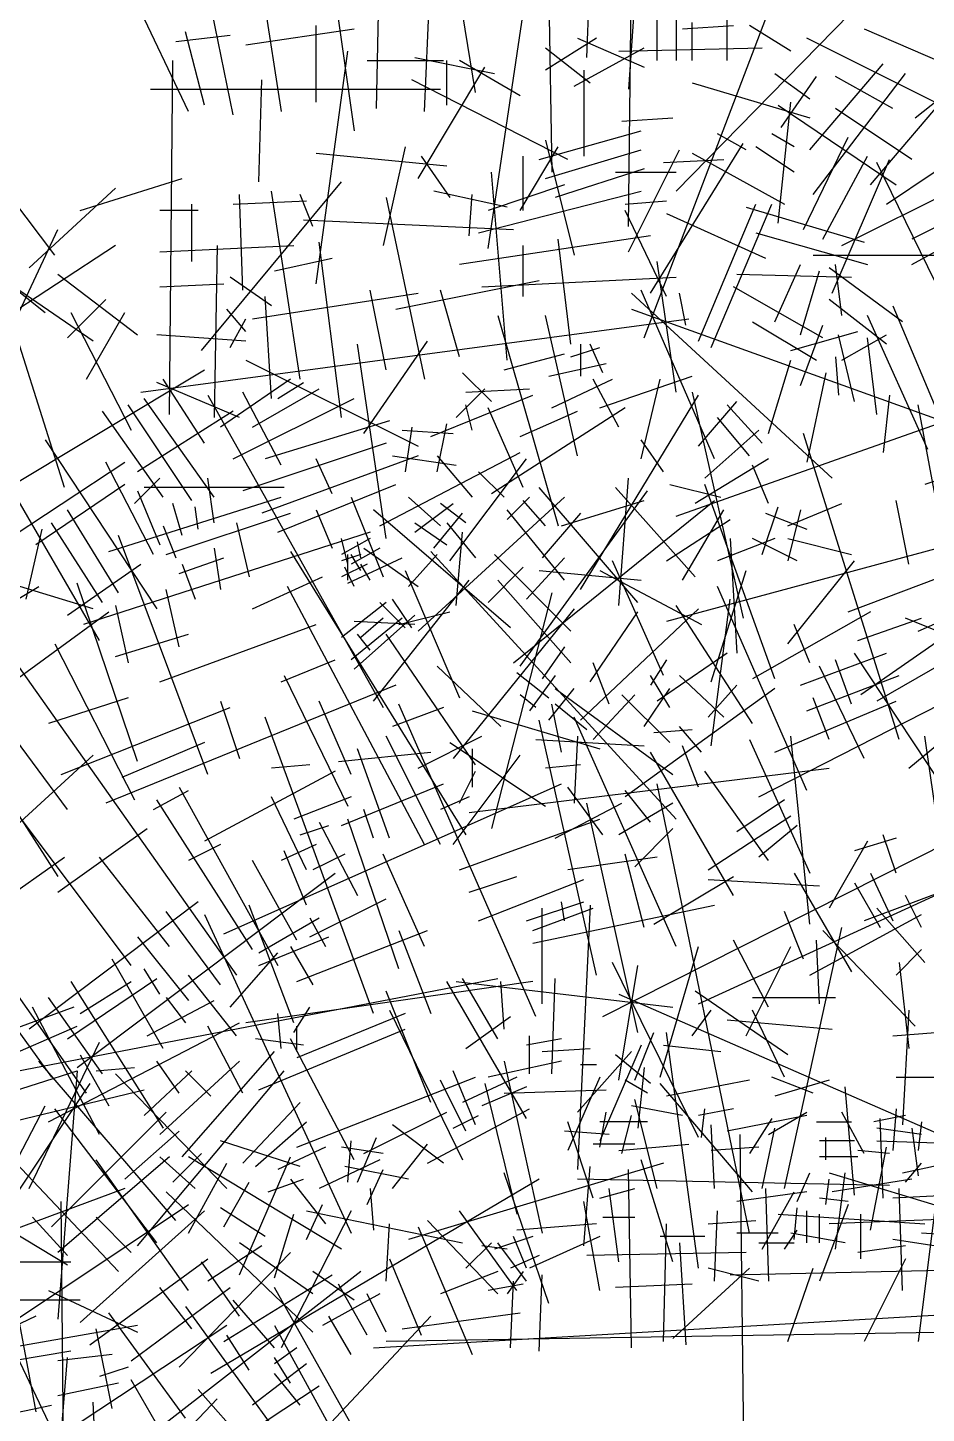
# Model space of a CAD drawing. Extents: x -1517 to 3319, y -4426 to -707.
# Drawn here: x 752 to 1706, y -3419 to -1947 of the extents above; entities that cross this region are included whole.
import ezdxf

# ---------------------------------------------------------------- set-up
doc = ezdxf.new("R2010")
doc.units = 0

msp = doc.modelspace()

# ---------------------------------------------------------------- linework, layer by layer
at = {"color": 7, "linetype": 'CONTINUOUS'}
for p, q in [((1014.017937, -1468.04732), (1098.617959, -2056.881301)), ((1440.401937, -2121.179264), (2029.217881, -1518.80887)), ((1173.065885, -2036.576681), (1189.985868, -1660.94121)), ((922.649922, -2036.576681), (777.137961, -1732.00738)), ((1406.561865, -1769.232517), (1389.641881, -2012.887958)), ((157.865941, -1799.689447), (973.409871, -2953.668685)), ((1440.401937, -1850.450997), (1440.401937, -1982.431027)), ((1122.305936, -2033.192578), (1125.689932, -1863.987411)), ((997.097954, -1880.907927), (1020.785931, -2036.576681)), ((1345.649925, -1979.046924), (1349.033922, -1880.907927)), ((1389.641881, -2158.404401), (1393.025878, -1877.523824)), ((1406.561865, -2276.848018), (1552.073932, -1894.444341)), ((970.025875, -2039.960784), (942.953902, -1907.980754)), ((1240.745924, -2182.093124), (1281.353883, -1907.980754)), ((1305.041859, -1907.980754), (1308.425856, -2100.874644)), ((1420.097958, -1982.431027), (1420.097958, -1904.596651)), ((1694.201897, -2043.344888), (1843.097961, -1924.901271)), ((1227.209937, -2016.272061), (1213.673951, -1931.669477)), ((1457.32192, -1982.431027), (1457.32192, -1941.821787)), ((1494.545883, -1982.431027), (1494.545883, -1935.053581)), ((909.113936, -1962.126407), (966.641878, -1955.358201)), ((939.569905, -2029.808474), (919.265925, -1951.974097)), ((983.561861, -1965.510511), (1098.617959, -1948.589994)), ((1058.009893, -2026.424371), (1058.009893, -1945.205891)), ((1447.169931, -1948.589994), (1501.313876, -1945.205891)), ((1562.225922, -1972.278717), (1518.233859, -1945.205891)), ((1640.057951, -1948.589994), (1765.265932, -2002.735648)), ((1355.801915, -1958.742304), (1301.657863, -1992.583337)), ((1301.657863, -1968.894614), (1349.033922, -2006.119751)), ((1332.113939, -2009.503854), (1406.561865, -1968.894614)), ((1335.497936, -1958.742304), (1406.561865, -1989.199234)), ((1379.489892, -1972.278717), (1531.769953, -1968.894614)), ((1741.577956, -2039.960784), (1579.145905, -1958.742304)), ((902.345942, -2358.066498), (905.729939, -1982.431027)), ((1058.009893, -2219.318261), (1091.849859, -1972.278717)), ((1112.153946, -1982.431027), (1193.369865, -1982.431027)), ((1162.913895, -1979.046924), (1247.513917, -1995.967441)), ((1196.753861, -2029.808474), (1196.753861, -1982.431027)), ((1274.58589, -2019.656164), (1210.289954, -1982.431027)), ((1582.529902, -2077.185921), (1660.361931, -1985.815131)), ((1166.297892, -2107.642851), (1237.361927, -1989.199234)), ((1342.265929, -1992.583337), (1342.265929, -2083.954128)), ((1545.305939, -1995.967441), (1582.529902, -2023.040268)), ((1552.073932, -2053.497198), (1589.297895, -1999.351544)), ((1585.913898, -2124.563368), (1684.049907, -1995.967441)), ((1670.51392, -2033.192578), (1609.601875, -1999.351544)), ((882.041856, -2012.887958), (1189.985868, -2012.887958)), ((997.097954, -2111.026954), (1000.481951, -2002.735648)), ((1325.345946, -2087.338231), (1159.529898, -2002.735648)), ((1457.32192, -2006.119751), (1582.529902, -2043.344888)), ((1646.825944, -2114.411058), (1741.577956, -2002.735648)), ((1548.689936, -2155.020298), (1562.225922, -2026.424371)), ((1548.689936, -2029.808474), (1673.897917, -2114.411058)), ((1382.873888, -2046.728991), (1437.017941, -2043.344888)), ((1690.8179, -2087.338231), (1609.601875, -2033.192578)), ((513.185905, -2046.728991), (770.369861, -2249.775191)), ((1294.88987, -2087.338231), (1403.177868, -2056.881301)), ((1152.761905, -2073.801818), (1129.073929, -2178.709021)), ((1274.58589, -2141.483884), (1315.193956, -2073.801818)), ((1301.657863, -2067.033611), (1332.113939, -2188.861331)), ((1413.329964, -2229.470571), (1511.465866, -2070.417714)), ((1514.849863, -2077.185921), (1484.393893, -2060.265404)), ((1565.609919, -2100.874644), (1525.001959, -2073.801818)), ((1565.609919, -2073.801818), (1541.921942, -2060.265404)), ((1575.761909, -2161.788504), (1623.137861, -2063.649508)), ((780.521958, -2188.861331), (695.921936, -2077.185921)), ((1058.009893, -2080.570024), (1196.753861, -2094.106438)), ((1169.681888, -2083.954128), (1200.137964, -2127.947471)), ((1277.969887, -2141.483884), (1277.969887, -2083.954128)), ((1301.657863, -2107.642851), (1403.177868, -2077.185921)), ((1389.641881, -2185.477228), (1443.785934, -2077.185921)), ((1426.865951, -2090.722334), (1491.161887, -2087.338231)), ((1457.32192, -2080.570024), (1555.457929, -2134.715678)), ((1596.065888, -2171.940814), (1643.441947, -2083.954128)), ((1606.217878, -2229.470571), (1667.129924, -2087.338231)), ((1261.049903, -2300.536741), (1244.12992, -2100.874644)), ((1406.561865, -2097.490541), (1311.809959, -2127.947471)), ((1376.105895, -2100.874644), (1440.401937, -2100.874644)), ((1785.569912, -2361.450601), (1653.593937, -2090.722334)), ((1663.745927, -2134.715678), (1714.505876, -2100.874644)), ((753.449878, -2202.397744), (844.817893, -2117.795161)), ((807.593931, -2141.483884), (915.881929, -2107.642851)), ((936.185909, -2290.384431), (1085.081866, -2111.026954)), ((1321.961949, -2114.411058), (1240.745924, -2141.483884)), ((1616.369868, -2178.709021), (1751.729946, -2111.026954)), ((970.025875, -2134.715678), (1047.857903, -2131.331574)), ((980.177865, -2226.086468), (976.793868, -2124.563368)), ((1041.08991, -2320.841361), (1010.633941, -2121.179264)), ((1054.625897, -2158.404401), (1041.08991, -2124.563368)), ((1132.457925, -2127.947471), (1173.065885, -2320.841361)), ((1261.049903, -2138.099781), (1183.217875, -2121.179264)), ((1220.441944, -2168.556711), (1223.825941, -2124.563368)), ((1230.593934, -2165.172608), (1403.177868, -2121.179264)), ((1386.257885, -2134.715678), (1430.249947, -2131.331574)), ((932.801912, -2141.483884), (892.193953, -2141.483884)), ((926.033919, -2195.629538), (926.033919, -2134.715678)), ((1430.249947, -2232.854674), (1386.257885, -2141.483884)), ((1430.249947, -2144.867988), (1535.153949, -2192.245434)), ((1464.089914, -2280.232121), (1525.001959, -2134.715678)), ((1477.6259, -2287.000328), (1541.921942, -2134.715678)), ((1514.849863, -2138.099781), (1640.057951, -2175.324918)), ((1738.193959, -2148.252091), (1690.8179, -2171.940814)), ((729.761902, -2276.848018), (783.905954, -2161.788504)), ((1044.473907, -2151.636194), (1267.817897, -2161.788504)), ((1085.081866, -2361.450601), (1061.39389, -2175.324918)), ((1413.329964, -2168.556711), (1210.289954, -2199.013641)), ((1328.729942, -2283.616225), (1315.193956, -2171.940814)), ((1525.001959, -2165.172608), (1643.441947, -2199.013641)), ((1690.8179, -2199.013641), (1751.729946, -2165.172608)), ((844.817893, -2178.709021), (550.409868, -2371.602911)), ((821.129917, -2280.232121), (692.537939, -2192.245434)), ((790.673947, -2435.900875), (709.457922, -2178.709021)), ((892.193953, -2185.477228), (1034.321917, -2178.709021)), ((953.105892, -2178.709021), (949.721895, -2361.450601)), ((1014.017937, -2205.781848), (1074.929876, -2192.245434)), ((1277.969887, -2232.854674), (1277.969887, -2178.709021)), ((1585.913898, -2188.861331), (1721.27387, -2188.861331)), ((1440.401937, -2334.377775), (1420.097958, -2195.629538)), ((1545.305939, -2259.927501), (1572.377912, -2199.013641)), ((1572.377912, -2273.463915), (1592.681892, -2205.781848)), ((1680.66591, -2259.927501), (1602.833881, -2202.397744)), ((1616.369868, -2253.159295), (1609.601875, -2199.013641)), ((783.905954, -2209.165951), (868.50587, -2273.463915)), ((892.193953, -2222.702364), (959.873885, -2219.318261)), ((1010.633941, -2243.006985), (966.641878, -2212.550054)), ((1142.609915, -2246.391088), (1294.88987, -2215.934158)), ((1233.977931, -2222.702364), (1440.401937, -2212.550054)), ((1504.697873, -2209.165951), (1626.521964, -2212.550054)), ((794.057944, -2276.848018), (834.665903, -2236.238778)), ((990.329961, -2256.543398), (1166.297892, -2229.470571)), ((1010.633941, -2341.145981), (1003.865947, -2232.854674)), ((1132.457925, -2310.689051), (1115.537942, -2226.086468)), ((1210.289954, -2297.152638), (1189.985868, -2226.086468)), ((1606.217878, -2425.748565), (1393.025878, -2229.470571)), ((1481.009897, -2405.443945), (1403.177868, -2226.086468)), ((1450.553927, -2263.311605), (1443.785934, -2229.470571)), ((1596.065888, -2276.848018), (1501.313876, -2222.702364)), ((1663.745927, -2283.616225), (1602.833881, -2236.238778)), ((797.441941, -2249.775191), (861.737876, -2374.987015)), ((814.361924, -2320.841361), (854.969883, -2249.775191)), ((983.561861, -2270.079811), (963.257881, -2246.391088)), ((1393.025878, -2246.391088), (1995.377915, -2462.973701)), ((1670.51392, -2243.006985), (1724.657866, -2371.602911)), ((871.889866, -2334.377775), (1453.937924, -2256.543398)), ((966.641878, -2287.000328), (983.561861, -2256.543398)), ((1250.897914, -2253.159295), (1315.193956, -2476.510115)), ((1335.497936, -2402.059841), (1301.657863, -2253.159295)), ((1521.617856, -2259.927501), (1589.297895, -2300.536741)), ((1572.377912, -2327.609568), (1596.065888, -2263.311605)), ((1707.737883, -2395.291635), (1643.441947, -2253.159295)), ((983.561861, -2280.232121), (888.809956, -2273.463915)), ((1108.769949, -2378.371118), (1176.449881, -2280.232121)), ((1562.225922, -2290.384431), (1633.289958, -2270.079811)), ((1629.905961, -2344.530085), (1612.985871, -2273.463915)), ((1616.369868, -2300.536741), (1663.745927, -2273.463915)), ((1653.593937, -2358.066498), (1643.441947, -2276.848018)), ((1132.457925, -2490.046528), (1102.001956, -2283.616225)), ((1257.665907, -2310.689051), (1321.961949, -2293.768535)), ((1328.729942, -2297.152638), (1359.185912, -2287.000328)), ((1338.881932, -2283.616225), (1338.881932, -2317.457258)), ((1362.569909, -2314.073155), (1349.033922, -2283.616225)), ((983.561861, -2300.536741), (1166.297892, -2391.907531)), ((1305.041859, -2317.457258), (1365.953905, -2303.920845)), ((1538.537946, -2378.371118), (1562.225922, -2300.536741)), ((1609.601875, -2297.152638), (1612.985871, -2337.761878)), ((320.297885, -2682.940418), (939.569905, -2310.689051)), ((976.793868, -2361.450601), (888.809956, -2324.225465)), ((939.569905, -2388.523428), (895.577949, -2320.841361)), ((1030.93792, -2320.841361), (956.489888, -2371.602911)), ((1017.401934, -2341.145981), (1044.473907, -2324.225465)), ((1244.12992, -2344.530085), (1213.673951, -2314.073155)), ((1308.425856, -2351.298291), (1372.721898, -2320.841361)), ((1379.489892, -2371.602911), (1352.417919, -2320.841361)), ((1359.185912, -2351.298291), (1457.32192, -2317.457258)), ((1403.177868, -2405.443945), (1423.481954, -2320.841361)), ((1599.449885, -2314.073155), (1579.145905, -2408.828048)), ((942.953902, -2337.761878), (1129.073929, -2669.404005)), ((1020.785931, -2412.212151), (980.177865, -2334.377775)), ((990.329961, -2371.602911), (1061.39389, -2330.993671)), ((1179.833878, -2381.755221), (1288.121876, -2337.761878)), ((1206.905958, -2361.450601), (1237.361927, -2330.993671)), ((1217.057947, -2334.377775), (1284.73788, -2330.993671)), ((1338.881932, -2544.192182), (1464.089914, -2337.761878)), ((1457.32192, -2334.377775), (1511.465866, -2574.649112)), ((1667.129924, -2337.761878), (1660.361931, -2398.675738)), ((926.033919, -2449.437288), (858.35388, -2347.914188)), ((949.721895, -2446.053185), (875.273863, -2341.145981)), ((970.025875, -2405.443945), (1098.617959, -2341.145981)), ((1223.825941, -2374.987015), (1217.057947, -2347.914188)), ((1277.969887, -2435.900875), (1240.745924, -2351.298291)), ((1386.257885, -2351.298291), (1244.12992, -2442.669081)), ((1464.089914, -2391.907531), (1504.697873, -2344.530085)), ((1531.769953, -2388.523428), (1494.545883, -2347.914188)), ((1748.345949, -2622.026558), (1697.585893, -2347.914188)), ((895.577949, -2446.053185), (831.281907, -2354.682395)), ((970.025875, -2354.682395), (868.50587, -2418.980358)), ((1135.841922, -2364.834705), (1003.865947, -2405.443945)), ((1186.601871, -2418.980358), (1196.753861, -2368.218808)), ((1274.58589, -2381.755221), (1335.497936, -2354.682395)), ((1440.401937, -2466.357805), (1717.889873, -2368.218808)), ((1518.233859, -2402.059841), (1484.393893, -2361.450601)), ((1149.377909, -2374.987015), (1203.521961, -2378.371118)), ((1159.529898, -2371.602911), (1152.761905, -2418.980358)), ((1528.385956, -2374.987015), (1470.857907, -2425.748565)), ((1677.281914, -2703.245038), (1575.761909, -2378.371118)), ((770.369861, -2385.139325), (888.809956, -2564.496802)), ((1132.457925, -2388.523428), (980.177865, -2439.284978)), ((1426.865951, -2418.980358), (1403.177868, -2385.139325)), ((706.073925, -2506.967045), (854.969883, -2408.828048)), ((885.425959, -2506.967045), (834.665903, -2408.828048)), ((1166.297892, -2402.059841), (1000.481951, -2462.973701)), ((1074.929876, -2442.669081), (1058.009893, -2405.443945)), ((1125.689932, -2476.510115), (1274.58589, -2398.675738)), ((1139.225919, -2402.059841), (1206.905958, -2412.212151)), ((1186.601871, -2402.059841), (1223.825941, -2446.053185)), ((1200.137964, -2513.735252), (1281.353883, -2405.443945)), ((1538.537946, -2405.443945), (1460.705917, -2452.821391)), ((1538.537946, -2452.821391), (1521.617856, -2412.212151)), ((865.121873, -2452.821391), (892.193953, -2425.748565)), ((949.721895, -2473.126011), (942.953902, -2425.748565)), ((1257.665907, -2446.053185), (1230.593934, -2418.980358)), ((1379.489892, -2561.112698), (1389.641881, -2425.748565)), ((1744.961953, -2418.980358), (1704.353887, -2432.516771)), ((827.89791, -2598.337835), (729.761902, -2429.132668)), ((854.969883, -2432.516771), (760.217871, -2496.814735)), ((868.50587, -2439.284978), (892.193953, -2496.814735)), ((1024.169927, -2435.900875), (875.273863, -2435.900875)), ((1017.401934, -2483.278322), (1142.609915, -2432.516771)), ((1274.58589, -2625.410662), (1409.945861, -2439.284978)), ((1399.793871, -2557.728595), (1294.88987, -2435.900875)), ((1460.705917, -2530.655768), (1376.105895, -2435.900875)), ((1433.633944, -2432.516771), (1487.77789, -2446.053185)), ((1545.305939, -2638.947075), (1470.857907, -2432.516771)), ((838.0499, -2503.582942), (1020.785931, -2446.053185)), ((915.881929, -2486.662425), (905.729939, -2452.821391)), ((932.801912, -2479.894218), (929.417915, -2456.205495)), ((1095.233856, -2446.053185), (1129.073929, -2530.655768)), ((1189.985868, -2476.510115), (1156.145902, -2446.053185)), ((1162.913895, -2483.278322), (1203.521961, -2452.821391)), ((1166.297892, -2588.185525), (1321.961949, -2446.053185)), ((1217.057947, -2473.126011), (1189.985868, -2452.821391)), ((1261.049903, -2469.741908), (1284.73788, -2446.053185)), ((1267.817897, -2622.026558), (1481.009897, -2449.437288)), ((1301.657863, -2476.510115), (1277.969887, -2449.437288)), ((1318.577953, -2476.510115), (1406.561865, -2449.437288)), ((1907.393897, -2449.437288), (1430.249947, -2578.033215)), ((1531.769953, -2506.967045), (1548.689936, -2456.205495)), ((1558.841925, -2476.510115), (1616.369868, -2452.821391)), ((1687.433903, -2517.119355), (1673.897917, -2449.437288)), ((848.20189, -2547.576285), (794.057944, -2459.589598)), ((898.961946, -2506.967045), (1030.93792, -2462.973701)), ((1058.009893, -2459.589598), (1074.929876, -2500.198838)), ((1264.4339, -2584.801422), (1118.921939, -2459.589598)), ((1183.217875, -2500.198838), (1213.673951, -2462.973701)), ((1321.961949, -2534.039872), (1261.049903, -2459.589598)), ((1338.881932, -2462.973701), (1298.273866, -2510.351148)), ((1430.249947, -2513.735252), (1497.92988, -2469.741908)), ((1447.169931, -2534.039872), (1491.161887, -2459.589598)), ((1535.153949, -2462.973701), (1579.145905, -2479.894218)), ((1572.377912, -2459.589598), (1558.841925, -2513.735252)), ((750.065881, -2554.344492), (766.985865, -2479.894218)), ((831.281907, -2557.728595), (777.137961, -2473.126011)), ((1115.537942, -2483.278322), (810.977927, -2581.417318)), ((942.953902, -2740.470175), (848.20189, -2486.662425)), ((895.577949, -2476.510115), (909.113936, -2510.351148)), ((973.409871, -2473.126011), (986.945964, -2530.655768)), ((1162.913895, -2473.126011), (1196.753861, -2496.814735)), ((1196.753861, -2473.126011), (1227.209937, -2510.351148)), ((1206.905958, -2561.112698), (1213.673951, -2483.278322)), ((949.721895, -2500.198838), (956.489888, -2544.192182)), ((1091.849859, -2517.119355), (1085.081866, -2490.046528)), ((1115.537942, -2490.046528), (1085.081866, -2506.967045)), ((1125.689932, -2500.198838), (1095.233856, -2517.119355)), ((1105.385953, -2510.351148), (1102.001956, -2493.430632)), ((1108.769949, -2500.198838), (1166.297892, -2540.808078)), ((1545.305939, -2490.046528), (1484.393893, -2513.735252)), ((1497.92988, -2490.046528), (1504.697873, -2611.874248)), ((1568.993915, -2513.735252), (1521.617856, -2490.046528)), ((1558.841925, -2490.046528), (1626.521964, -2506.967045)), ((912.497932, -2527.271665), (959.873885, -2510.351148)), ((1030.93792, -2503.582942), (1217.057947, -2804.768139)), ((1105.385953, -2506.967045), (1085.081866, -2513.735252)), ((1091.849859, -2534.039872), (1091.849859, -2506.967045)), ((1091.849859, -2537.423975), (1149.377909, -2510.351148)), ((1105.385953, -2523.887562), (1095.233856, -2506.967045)), ((1156.145902, -2540.808078), (1186.601871, -2506.967045)), ((1440.401937, -2787.847622), (1179.833878, -2503.582942)), ((1328.729942, -2588.185525), (1247.513917, -2506.967045)), ((1321.961949, -2510.351148), (1281.353883, -2554.344492)), ((1426.865951, -2635.562972), (1372.721898, -2513.735252)), ((1558.841925, -2601.721938), (1629.905961, -2513.735252)), ((794.057944, -2571.265008), (871.889866, -2517.119355)), ((915.881929, -2517.119355), (929.417915, -2554.344492)), ((990.329961, -2564.496802), (1064.777887, -2530.655768)), ((1112.153946, -2517.119355), (1085.081866, -2530.655768)), ((1098.617959, -2540.808078), (1088.465863, -2520.503458)), ((1115.537942, -2534.039872), (1105.385953, -2517.119355)), ((1152.761905, -2523.887562), (1210.289954, -2659.251695)), ((1277.969887, -2520.503458), (1240.745924, -2557.728595)), ((1294.88987, -2523.887562), (1403.177868, -2534.039872)), ((1359.185912, -2523.887562), (1467.47391, -2581.417318)), ((1477.6259, -2642.331178), (1514.849863, -2523.887562)), ((1623.137861, -2567.880905), (1748.345949, -2520.503458)), ((794.057944, -2777.695312), (618.089907, -2540.808078)), ((729.761902, -2561.112698), (763.601868, -2540.808078)), ((821.129917, -2564.496802), (743.297888, -2540.808078)), ((868.50587, -2726.933762), (804.209934, -2537.423975)), ((912.497932, -2605.106042), (898.961946, -2544.192182)), ((1173.065885, -2814.920449), (1027.553924, -2540.808078)), ((1118.921939, -2662.635798), (1220.441944, -2534.039872)), ((1328.729942, -2622.026558), (1250.897914, -2534.039872)), ((1579.145905, -2757.390692), (1484.393893, -2540.808078)), ((594.401931, -2554.344492), (783.905954, -2848.761482)), ((1132.457925, -2557.728595), (1085.081866, -2594.953732)), ((1125.689932, -2557.728595), (1152.761905, -2584.801422)), ((1159.529898, -2584.801422), (1139.225919, -2554.344492)), ((1308.425856, -2547.576285), (1244.12992, -2797.999932)), ((1477.6259, -2710.013245), (1497.92988, -2554.344492)), ((638.393887, -2713.397348), (838.0499, -2567.880905)), ((844.817893, -2561.112698), (858.35388, -2622.026558)), ((1149.377909, -2574.649112), (1095.233856, -2618.642455)), ((1098.617959, -2628.794765), (1162.913895, -2571.265008)), ((1129.073929, -2574.649112), (1105.385953, -2594.953732)), ((1145.993912, -2581.417318), (1200.137964, -2567.880905)), ((1332.113939, -2564.496802), (1203.521961, -2723.549659)), ((1338.881932, -2682.940418), (1464.089914, -2564.496802)), ((1349.033922, -2642.331178), (1399.793871, -2567.880905)), ((1521.617856, -2686.324522), (1440.401937, -2561.112698)), ((1646.825944, -2567.880905), (1521.617856, -2638.947075)), ((1633.289958, -2598.337835), (1700.96989, -2574.649112)), ((1758.497939, -2571.265008), (1636.673954, -2655.867592)), ((1717.889873, -2588.185525), (1684.049907, -2574.649112)), ((1697.585893, -2588.185525), (1751.729946, -2564.496802)), ((814.361924, -3078.880509), (469.193949, -2588.185525)), ((892.193953, -2642.331178), (1058.009893, -2581.417318)), ((1162.913895, -2581.417318), (1098.617959, -2578.033215)), ((1528.385956, -2764.158899), (1880.321924, -2584.801422)), ((1582.529902, -2622.026558), (1565.609919, -2581.417318)), ((780.521958, -2601.721938), (865.121873, -2767.543002)), ((844.817893, -2615.258352), (922.649922, -2591.569628)), ((1115.537942, -2608.490145), (1102.001956, -2591.569628)), ((1227.209937, -2730.317865), (1132.457925, -2591.569628)), ((1765.265932, -2598.337835), (1653.593937, -2662.635798)), ((1020.785931, -2642.331178), (1078.313873, -2618.642455)), ((1321.961949, -2605.106042), (1298.273866, -2638.947075)), ((1430.249947, -2618.642455), (1413.329964, -2645.715282)), ((1494.545883, -2611.874248), (1420.097958, -2662.635798)), ((1572.377912, -2645.715282), (1663.745927, -2611.874248)), ((1626.521964, -2666.019902), (1609.601875, -2618.642455)), ((1755.113942, -2801.384035), (1629.905961, -2611.874248)), ((1186.601871, -2625.410662), (1254.28191, -2689.708625)), ((1271.201893, -2632.178868), (1305.041859, -2659.251695)), ((1369.337902, -2666.019902), (1352.417919, -2622.026558)), ((1640.057951, -2723.549659), (1592.681892, -2625.410662)), ((1142.609915, -2645.715282), (834.665903, -2770.927105)), ((1024.169927, -2635.562972), (1091.849859, -2774.311209)), ((1311.809959, -2635.562972), (1284.73788, -2672.788108)), ((1433.633944, -2669.404005), (1413.329964, -2635.562972)), ((1491.161887, -2679.556315), (1443.785934, -2635.562972)), ((1474.241903, -2679.556315), (1504.697873, -2645.715282)), ((1579.145905, -2672.788108), (1677.281914, -2635.562972)), ((858.35388, -2659.251695), (773.753964, -2686.324522)), ((956.489888, -2662.635798), (976.793868, -2723.549659)), ((1095.233856, -2740.470175), (1061.39389, -2662.635798)), ((1291.505873, -2669.404005), (1274.58589, -2655.867592)), ((1305.041859, -2682.940418), (1332.113939, -2649.099385)), ((1311.809959, -2649.099385), (1437.017941, -2740.470175)), ((1352.417919, -2703.245038), (1396.409875, -2655.867592)), ((1382.873888, -2655.867592), (1433.633944, -2706.629142)), ((1545.305939, -2649.099385), (1386.257885, -2764.158899)), ((1406.561865, -2689.708625), (1433.633944, -2649.099385)), ((1545.305939, -2716.781452), (1673.897917, -2662.635798)), ((1602.833881, -2703.245038), (1585.913898, -2659.251695)), ((1687.433903, -2733.701969), (1785.569912, -2652.483488)), ((787.289951, -2740.470175), (966.641878, -2669.404005)), ((1193.369865, -2669.404005), (1139.225919, -2689.708625)), ((1291.505873, -2997.662029), (1145.993912, -2666.019902)), ((1223.825941, -2672.788108), (1359.185912, -2713.397348)), ((1318.577953, -2716.781452), (1308.425856, -2666.019902)), ((1345.649925, -2693.092728), (1311.809959, -2666.019902)), ((1118.921939, -2994.277926), (1003.865947, -2679.556315)), ((1355.801915, -2953.668685), (1294.88987, -2682.940418)), ((1440.401937, -2923.211755), (1332.113939, -2679.556315)), ((1467.47391, -2716.781452), (1443.785934, -2689.708625)), ((939.569905, -2706.629142), (851.585887, -2743.854279)), ((1189.985868, -2814.920449), (1132.457925, -2699.860935)), ((1166.297892, -2733.701969), (1233.977931, -2699.860935)), ((1200.137964, -2706.629142), (1301.657863, -2774.311209)), ((1291.505873, -2703.245038), (1406.561865, -2710.013245)), ((1335.497936, -2699.860935), (1332.113939, -2770.927105)), ((1457.32192, -2693.092728), (1416.713961, -2696.476832)), ((1518.233859, -2703.245038), (1582.529902, -2845.377379)), ((1582.529902, -2899.523032), (1562.225922, -2699.860935)), ((1751.729946, -3028.118959), (1704.353887, -2699.860935)), ((821.129917, -2720.165555), (739.913892, -2794.615829)), ((1081.69787, -2726.933762), (1179.833878, -2716.781452)), ((1135.841922, -2808.152242), (1102.001956, -2713.397348)), ((1203.521961, -2814.920449), (1274.58589, -2720.165555)), ((1223.825941, -2713.397348), (1223.825941, -2754.006589)), ((1501.313876, -2869.066102), (1413.329964, -2716.781452)), ((1464.089914, -2754.006589), (1447.169931, -2710.013245)), ((1051.2419, -2730.317865), (1010.633941, -2733.701969)), ((1220.441944, -2781.079415), (1602.833881, -2733.701969)), ((1338.881932, -2730.317865), (1301.657863, -2733.701969)), ((861.737876, -2943.516375), (709.457922, -2740.470175)), ((1078.313873, -2737.086072), (939.569905, -2811.536345)), ((959.873885, -2909.675342), (1318.577953, -2750.622485)), ((1085.081866, -2794.615829), (1193.369865, -2750.622485)), ((1210.289954, -2770.927105), (1227.209937, -2737.086072)), ((1518.233859, -3227.781056), (1420.097958, -2750.622485)), ((1538.537946, -2831.840965), (1470.857907, -2737.086072)), ((885.425959, -2777.695312), (922.649922, -2757.390692)), ((912.497932, -2754.006589), (1017.401934, -2943.516375)), ((1047.857903, -2841.993275), (1010.633941, -2764.158899)), ((1095.233856, -2764.158899), (1034.321917, -2787.847622)), ((1220.441944, -2764.158899), (1189.985868, -2777.695312)), ((1362.569909, -2804.768139), (1325.345946, -2754.006589)), ((1413.329964, -2791.231725), (1386.257885, -2757.390692)), ((990.329961, -2926.595859), (888.809956, -2767.543002)), ((1118.921939, -2808.152242), (1108.769949, -2777.695312)), ((1311.809959, -2808.152242), (1382.873888, -2770.927105)), ((1399.793871, -3014.582546), (1345.649925, -2770.927105)), ((1437.017941, -2770.927105), (1379.489892, -2804.768139)), ((1555.457929, -2767.543002), (1504.697873, -2801.384035)), ((1041.08991, -2804.768139), (1071.54588, -2794.615829)), ((1061.39389, -2791.231725), (1102.001956, -2869.066102)), ((1145.993912, -2946.900479), (1091.849859, -2787.847622)), ((1210.289954, -2841.993275), (1359.185912, -2787.847622)), ((1474.241903, -2841.993275), (1562.225922, -2784.463519)), ((1568.993915, -2794.615829), (1528.385956, -2828.456862)), ((783.905954, -2865.681999), (878.657859, -2797.999932)), ((1396.409875, -2838.609172), (1437.017941, -2797.999932)), ((1673.897917, -2808.152242), (1629.905961, -2821.688655)), ((1900.625903, -2797.999932), (1640.057951, -2896.138929)), ((1673.897917, -2845.377379), (1660.361931, -2804.768139)), ((956.489888, -2814.920449), (922.649922, -2831.840965)), ((1058.009893, -2814.920449), (1020.785931, -2831.840965)), ((1047.857903, -2879.218412), (1024.169927, -2821.688655)), ((1088.465863, -2825.072759), (1054.625897, -2841.993275)), ((1173.065885, -2923.211755), (1129.073929, -2825.072759)), ((1362.569909, -2997.662029), (1731.425859, -2811.536345)), ((1406.561865, -2902.907135), (1386.257885, -2825.072759)), ((1643.441947, -2811.536345), (1602.833881, -2882.602515)), ((594.401931, -2967.205099), (790.673947, -2828.456862)), ((902.345942, -2923.211755), (827.89791, -2828.456862)), ((1037.705914, -2916.443549), (990.329961, -2831.840965)), ((1420.097958, -2828.456862), (1325.345946, -2841.993275)), ((804.209934, -3051.807682), (1078.313873, -2845.377379)), ((1220.441944, -2865.681999), (1271.201893, -2848.761482)), ((1230.593934, -2896.138929), (1342.265929, -2852.145585)), ((1416.713961, -2899.523032), (1501.313876, -2848.761482)), ((1474.241903, -2852.145585), (1592.681892, -2858.913792)), ((1565.609919, -2845.377379), (1626.521964, -2950.284582)), ((1646.825944, -2845.377379), (1670.51392, -2896.138929)), ((1464.089914, -2984.125616), (1744.961953, -2855.529689)), ((1629.905961, -2855.529689), (1656.977934, -2902.907135)), ((1700.96989, -2902.907135), (1684.049907, -2869.066102)), ((932.801912, -2875.834309), (753.449878, -3011.198442)), ((1034.321917, -3004.430236), (986.945964, -2879.218412)), ((1051.2419, -2913.059445), (1132.457925, -2872.450205)), ((1281.353883, -2896.138929), (1342.265929, -2875.834309)), ((1288.121876, -2919.827652), (1481.009897, -2879.218412)), ((1288.121876, -2906.291239), (1352.417919, -2882.602515)), ((1298.273866, -2984.125616), (1298.273866, -2882.602515)), ((1321.961949, -2896.138929), (1318.577953, -2875.834309)), ((1349.033922, -2879.218412), (1335.497936, -3160.098989)), ((1704.353887, -2940.132272), (1653.593937, -2882.602515)), ((956.489888, -2963.820996), (898.961946, -2885.986619)), ((939.569905, -2889.370722), (1095.233856, -3227.781056)), ((997.097954, -2929.979962), (1061.39389, -2892.754825)), ((1051.2419, -2892.754825), (1068.161883, -2923.211755)), ((1575.761909, -2936.748169), (1555.457929, -2885.986619)), ((1582.529902, -2953.668685), (1700.96989, -2889.370722)), ((868.50587, -2913.059445), (922.649922, -2980.741512)), ((997.097954, -2943.516375), (1071.54588, -2913.059445)), ((1037.705914, -2960.436892), (1176.449881, -2906.291239)), ((1145.993912, -2906.291239), (1179.833878, -2994.277926)), ((1555.457929, -3180.403609), (1616.369868, -2902.907135)), ((1596.065888, -2906.291239), (1694.201897, -3007.814339)), ((1030.93792, -2923.211755), (1054.625897, -2963.820996)), ((1423.481954, -3061.959992), (1464.089914, -2923.211755)), ((1538.537946, -2987.509719), (1501.313876, -2916.443549)), ((1514.849863, -3017.966649), (1562.225922, -2923.211755)), ((1592.681892, -2984.125616), (1589.297895, -2916.443549)), ((1700.96989, -2926.595859), (1673.897917, -2953.668685)), ((895.577949, -3031.503062), (841.433897, -2936.748169)), ((966.641878, -2987.509719), (1017.401934, -2929.979962)), ((1464.089914, -3126.257956), (1372.721898, -2940.132272)), ((1677.281914, -2940.132272), (1687.433903, -3031.503062)), ((-1517.21409, -3491.741031), (1250.897914, -2957.052789)), ((794.057944, -3021.350752), (888.809956, -2957.052789)), ((892.193953, -2973.973306), (875.273863, -2946.900479)), ((973.409871, -3017.966649), (922.649922, -2953.668685)), ((1250.897914, -3021.350752), (1213.673951, -2957.052789)), ((1308.425856, -3058.575889), (1311.809959, -2957.052789)), ((1379.489892, -3065.344096), (1399.793871, -2943.516375)), ((797.441941, -2960.436892), (895.577949, -3116.105646)), ((807.593931, -2994.277926), (861.737876, -2960.436892)), ((1288.121876, -2960.436892), (983.561861, -3004.430236)), ((1179.833878, -3089.032819), (1132.457925, -2970.589202)), ((1281.353883, -3105.953336), (1196.753861, -2960.436892)), ((1206.905958, -2960.436892), (1437.017941, -2987.509719)), ((1257.665907, -3011.198442), (1254.28191, -2960.436892)), ((1558.841925, -3038.271269), (1460.705917, -2970.589202)), ((831.281907, -3058.575889), (773.753964, -2977.357409)), ((878.657859, -3017.966649), (949.721895, -2980.741512)), ((898.961946, -2977.357409), (919.265925, -3004.430236)), ((1379.489892, -2973.973306), (1836.329861, -3173.635402)), ((1521.617856, -2977.357409), (1609.601875, -2977.357409)), ((800.825937, -2987.509719), (597.785927, -3061.959992)), ((733.145898, -3001.046132), (777.137961, -3061.959992)), ((827.89791, -3122.873852), (756.833875, -2987.509719)), ((1020.785931, -3031.503062), (1017.401934, -2994.277926)), ((1034.321917, -3014.582546), (1051.2419, -2987.509719)), ((1152.761905, -2994.277926), (1037.705914, -3041.655372)), ((1135.841922, -2990.893822), (1213.673951, -3149.946679)), ((1217.057947, -3031.503062), (1264.4339, -2997.662029)), ((1457.32192, -3017.966649), (1477.6259, -2990.893822)), ((1494.545883, -3001.046132), (1606.217878, -3011.198442)), ((1555.457929, -3061.959992), (1521.617856, -2990.893822)), ((1687.433903, -2990.893822), (1680.66591, -3112.721542)), ((702.689929, -3051.807682), (804.209934, -3007.814339)), ((773.753964, -3109.337439), (976.793868, -3004.430236)), ((980.177865, -3078.880509), (942.953902, -3007.814339)), ((997.097954, -3075.496406), (1152.761905, -3011.198442)), ((1037.705914, -3034.887166), (1037.705914, -3007.814339)), ((1396.409875, -3065.344096), (1416.713961, -3014.582546)), ((1464.089914, -3265.006193), (1430.249947, -3014.582546)), ((1670.51392, -3017.966649), (1761.881936, -3011.198442)), ((753.449878, -3180.403609), (827.89791, -3024.734856)), ((1044.473907, -3028.118959), (993.713958, -3021.350752)), ((1098.617959, -3149.946679), (1030.93792, -3021.350752)), ((1318.577953, -3021.350752), (1281.353883, -3028.118959)), ((1284.73788, -3058.575889), (1284.73788, -3017.966649)), ((1403.177868, -3028.118959), (1359.185912, -3129.642059)), ((1426.865951, -3028.118959), (1487.77789, -3034.887166)), ((909.113936, -3214.244643), (763.601868, -3045.039476)), ((807.593931, -3038.271269), (838.0499, -3092.416922)), ((912.497932, -3078.880509), (888.809956, -3045.039476)), ((892.193953, -3122.873852), (976.793868, -3045.039476)), ((915.881929, -3146.562576), (1014.017937, -3034.887166)), ((1318.577953, -3045.039476), (1240.745924, -3061.959992)), ((1257.665907, -3045.039476), (1298.273866, -3227.781056)), ((1298.273866, -3034.887166), (1349.033922, -3031.503062)), ((1335.497936, -3099.185129), (1393.025878, -3034.887166)), ((1413.329964, -3068.728199), (1376.105895, -3038.271269)), ((719.609912, -3082.264612), (804.209934, -3055.191786)), ((804.209934, -3055.191786), (783.905954, -3319.151846)), ((824.513914, -3055.191786), (865.121873, -3051.807682)), ((844.817893, -3058.575889), (963.257881, -3180.403609)), ((868.50587, -3241.317469), (1024.169927, -3055.191786)), ((875.273863, -3102.569232), (926.033919, -3055.191786)), ((946.337898, -3082.264612), (919.265925, -3055.191786)), ((1227.209937, -3112.721542), (1203.521961, -3055.191786)), ((1338.881932, -3048.423579), (1355.801915, -3048.423579)), ((1406.561865, -3051.807682), (1399.793871, -3116.105646)), ((817.74592, -3068.728199), (695.921936, -3251.469779)), ((1037.705914, -3136.410266), (1227.209937, -3061.959992)), ((1217.057947, -3119.489749), (1189.985868, -3065.344096)), ((1271.201893, -3061.959992), (1213.673951, -3089.032819)), ((1281.353883, -3072.112302), (1233.977931, -3092.416922)), ((1237.361927, -3068.728199), (1271.201893, -3207.476436)), ((1359.185912, -3061.959992), (1325.345946, -3139.794369)), ((1409.945861, -3078.880509), (1386.257885, -3065.344096)), ((1521.617856, -3183.787712), (1423.481954, -3068.728199)), ((1518.233859, -3065.344096), (1430.249947, -3082.264612)), ((1585.913898, -3078.880509), (1541.921942, -3061.959992)), ((1602.833881, -3065.344096), (1545.305939, -3082.264612)), ((1629.905961, -3187.171816), (1619.753865, -3072.112302)), ((1673.897917, -3061.959992), (1748.345949, -3061.959992)), ((706.073925, -3116.105646), (875.273863, -3075.496406)), ((980.177865, -3153.330782), (1041.08991, -3089.032819)), ((1257.665907, -3078.880509), (1365.953905, -3075.496406)), ((1420.097958, -3180.403609), (1396.409875, -3085.648716)), ((722.993909, -3183.787712), (770.369861, -3092.416922)), ((777.137961, -3221.012849), (898.961946, -3099.185129)), ((888.809956, -3237.933366), (780.521958, -3095.801026)), ((1108.769949, -3143.178472), (1196.753861, -3099.185129)), ((1176.449881, -3153.330782), (1284.73788, -3095.801026)), ((1203.521961, -3116.105646), (1230.593934, -3102.569232)), ((1359.185912, -3136.410266), (1365.953905, -3099.185129)), ((1382.873888, -3143.178472), (1393.025878, -3102.569232)), ((1447.169931, -3102.569232), (1393.025878, -3092.416922)), ((1501.313876, -3095.801026), (1464.089914, -3102.569232)), ((1467.47391, -3126.257956), (1470.857907, -3095.801026)), ((1579.145905, -3102.569232), (1494.545883, -3119.489749)), ((1538.537946, -3122.873852), (1579.145905, -3099.185129)), ((1640.057951, -3143.178472), (1616.369868, -3099.185129)), ((1684.049907, -3102.569232), (1650.209941, -3109.337439)), ((1673.897917, -3095.801026), (1670.51392, -3139.794369)), ((854.969883, -3170.251299), (912.497932, -3119.489749)), ((993.713958, -3156.714886), (1047.857903, -3109.337439)), ((1193.369865, -3153.330782), (1139.225919, -3112.721542)), ((1369.337902, -3122.873852), (1321.961949, -3119.489749)), ((1352.417919, -3190.555919), (1325.345946, -3109.337439)), ((1409.945861, -3109.337439), (1359.185912, -3109.337439)), ((1481.009897, -3180.403609), (1477.6259, -3112.721542)), ((1541.921942, -3105.953336), (1518.233859, -3143.178472)), ((1531.769953, -3180.403609), (1545.305939, -3116.105646)), ((1589.297895, -3109.337439), (1626.521964, -3109.337439)), ((1700.96989, -3122.873852), (1653.593937, -3116.105646)), ((1660.361931, -3190.555919), (1656.977934, -3105.953336)), ((1690.8179, -3116.105646), (1697.585893, -3166.867196)), ((1700.96989, -3109.337439), (1697.585893, -3139.794369)), ((1041.08991, -3156.714886), (956.489888, -3129.642059)), ((1091.849859, -3173.635402), (1095.233856, -3129.642059)), ((1102.001956, -3173.635402), (1122.305936, -3126.257956)), ((1139.225919, -3180.403609), (1176.449881, -3133.026162)), ((1396.409875, -3133.026162), (1352.417919, -3133.026162)), ((1379.489892, -3139.794369), (1453.937924, -3133.026162)), ((1508.08187, -3122.873852), (1518.233859, -3968.899602)), ((1629.905961, -3129.642059), (1592.681892, -3129.642059)), ((1599.449885, -3149.946679), (1599.449885, -3126.257956)), ((1653.593937, -3129.642059), (1751.729946, -3133.026162)), ((848.20189, -3268.390211), (733.145898, -3146.562576)), ((902.345942, -3146.562576), (783.905954, -3248.085676)), ((929.417915, -3180.403609), (892.193953, -3146.562576)), ((905.729939, -3173.635402), (936.185909, -3143.178472)), ((1085.081866, -3244.701573), (922.649922, -3146.562576)), ((976.793868, -3271.774399), (1030.93792, -3146.562576)), ((1068.161883, -3136.410266), (1017.401934, -3160.098989)), ((1129.073929, -3143.178472), (1085.081866, -3136.410266)), ((1528.385956, -3136.410266), (1477.6259, -3139.794369)), ((1633.289958, -3146.562576), (1592.681892, -3146.562576)), ((1667.129924, -3143.178472), (1633.289958, -3139.794369)), ((1646.825944, -3224.396953), (1663.745927, -3136.410266)), ((1680.66591, -3163.483092), (1775.417922, -3143.178472)), ((922.649922, -3288.694831), (824.513914, -3149.946679)), ((922.649922, -3227.781056), (963.257881, -3153.330782)), ((1125.689932, -3149.946679), (1061.39389, -3180.403609)), ((1156.145902, -3170.251299), (1088.465863, -3156.714886)), ((1112.153946, -3197.324126), (1129.073929, -3160.098989)), ((1426.865951, -3153.330782), (1156.145902, -3234.549263)), ((1305.041859, -3302.231244), (1257.665907, -3163.483092)), ((1342.265929, -3241.317469), (1349.033922, -3156.714886)), ((1393.025878, -3349.608691), (1389.641881, -3160.098989)), ((1437.017941, -3258.237986), (1403.177868, -3149.946679)), ((1568.993915, -3193.940022), (1582.529902, -3163.483092)), ((1602.833881, -3163.483092), (2161.193856, -3332.688259)), ((1609.601875, -3244.701573), (1619.753865, -3163.483092)), ((1684.049907, -3173.635402), (1700.96989, -3153.330782)), ((1294.88987, -3170.251299), (946.337898, -3376.681517)), ((959.873885, -3221.012849), (986.945964, -3173.635402)), ((1007.249944, -3183.787712), (1044.473907, -3170.251299)), ((1030.93792, -3170.251299), (1068.161883, -3217.628746)), ((1667.129924, -3177.019506), (1335.497936, -3170.251299)), ((1599.449885, -3197.324126), (1602.833881, -3170.251299)), ((1690.8179, -3170.251299), (1606.217878, -3183.787712)), ((854.969883, -3180.403609), (699.305932, -3237.933366)), ((1054.625897, -3332.688259), (898.961946, -3183.787712)), ((1115.537942, -3180.403609), (1118.921939, -3224.396953)), ((1359.185912, -3190.555919), (1396.409875, -3180.403609)), ((1379.489892, -3258.237986), (1369.337902, -3180.403609)), ((1579.145905, -3183.787712), (1504.697873, -3193.940022)), ((1531.769953, -3244.701573), (1565.609919, -3183.787712)), ((1535.153949, -3180.403609), (1538.537946, -3278.542606)), ((1623.137861, -3193.940022), (1592.681892, -3190.555919)), ((1734.809856, -3187.171816), (1670.51392, -3190.555919)), ((1680.66591, -3288.694831), (1677.281914, -3180.403609)), ((1717.889873, -3180.403609), (1697.585893, -3342.840484)), ((638.393887, -3386.833827), (922.649922, -3197.324126)), ((719.609912, -3200.708229), (760.217871, -3417.290757)), ((790.673947, -3535.734374), (787.289951, -3193.940022)), ((807.593931, -3322.535864), (939.569905, -3204.092332)), ((1003.865947, -3231.165159), (956.489888, -3200.708229)), ((1014.017937, -3275.158417), (1034.321917, -3207.476436)), ((1095.233856, -3204.092332), (1020.785931, -3349.608691)), ((1047.857903, -3234.549263), (1064.777887, -3197.324126)), ((1047.857903, -3204.092332), (1213.673951, -3237.933366)), ((1271.201893, -3288.694831), (1210.289954, -3204.092332)), ((1359.185912, -3288.694831), (1342.265929, -3193.940022)), ((1481.009897, -3278.542606), (1484.393893, -3204.092332)), ((1548.689936, -3207.476436), (1704.353887, -3217.628746)), ((1565.609919, -3234.549263), (1568.993915, -3200.708229)), ((1579.145905, -3237.933366), (1579.145905, -3204.092332)), ((1623.137861, -3197.324126), (1592.681892, -3278.542606)), ((1592.681892, -3237.933366), (1592.681892, -3207.476436)), ((1636.673954, -3254.853883), (1636.673954, -3207.476436)), ((794.057944, -3261.622004), (709.457922, -3210.860539)), ((756.833875, -3210.860539), (794.057944, -3251.469779)), ((861.737876, -3248.085676), (824.513914, -3210.860539)), ((1132.457925, -3278.542606), (1135.841922, -3217.628746)), ((1166.297892, -3221.012849), (1223.825941, -3356.376897)), ((1176.449881, -3214.244643), (1250.897914, -3292.079019)), ((1355.801915, -3217.628746), (1271.201893, -3224.396953)), ((1362.569909, -3210.860539), (1396.409875, -3210.860539)), ((1426.865951, -3342.840484), (1430.249947, -3217.628746)), ((1474.241903, -3217.628746), (1525.001959, -3214.244643)), ((1775.417922, -3210.860539), (1602.833881, -3217.628746)), ((1288.121876, -3231.165159), (1247.513917, -3244.701573)), ((1281.353883, -3265.006193), (1267.817897, -3231.165159)), ((1359.185912, -3231.165159), (1284.73788, -3265.006193)), ((1470.857907, -3231.165159), (1423.481954, -3231.165159)), ((1548.689936, -3227.781056), (1504.697873, -3227.781056)), ((1555.457929, -3244.701573), (1568.993915, -3224.396953)), ((1619.753865, -3237.933366), (1562.225922, -3227.781056)), ((1714.505876, -3241.317469), (1670.51392, -3234.549263)), ((1751.729946, -3231.165159), (1700.96989, -3227.781056)), ((912.497932, -3369.913311), (1030.93792, -3248.085676)), ((1000.481951, -3241.317469), (942.953902, -3278.542606)), ((1054.625897, -3292.079019), (976.793868, -3237.933366)), ((1244.12992, -3237.933366), (1217.057947, -3265.006193)), ((1261.049903, -3244.701573), (1233.977931, -3241.317469)), ((1281.353883, -3278.542606), (1250.897914, -3237.933366)), ((1294.88987, -3251.469779), (1264.4339, -3265.006193)), ((1514.849863, -3248.085676), (1345.649925, -3251.469779)), ((1443.785934, -3237.933366), (1450.553927, -3346.224673)), ((1528.385956, -3237.933366), (1565.609919, -3237.933366)), ((1684.049907, -3241.317469), (1633.289958, -3248.085676)), ((722.993909, -3258.237986), (797.441941, -3258.237986)), ((817.74592, -3346.224673), (942.953902, -3254.853883)), ((976.793868, -3315.767657), (936.185909, -3258.237986)), ((1135.841922, -3254.853883), (1169.681888, -3336.072277)), ((1437.017941, -3339.456466), (1518.233859, -3265.006193)), ((1528.385956, -3278.542606), (1474.241903, -3265.006193)), ((1497.92988, -3271.774399), (1809.257888, -3265.006193)), ((1558.841925, -3342.840484), (1585.913898, -3265.006193)), ((1684.049907, -3254.853883), (1640.057951, -3342.840484)), ((1105.385953, -3268.390211), (648.545876, -3623.721061)), ((959.873885, -3342.840484), (1074.929876, -3271.774399)), ((1098.617959, -3298.847226), (1054.625897, -3268.390211)), ((1250.897914, -3268.390211), (1189.985868, -3292.079019)), ((1277.969887, -3268.390211), (1261.049903, -3292.079019)), ((1264.4339, -3349.608691), (1267.817897, -3278.542606)), ((1294.88987, -3352.992879), (1298.273866, -3271.774399)), ((773.753964, -3288.694831), (868.50587, -3332.688259)), ((861.737876, -3363.145104), (966.641878, -3285.310813)), ((926.033919, -3329.304071), (892.193953, -3285.310813)), ((1237.361927, -3684.634921), (1014.017937, -3285.310813)), ((1125.689932, -3292.079019), (1064.777887, -3325.920053)), ((1112.153946, -3336.072277), (1081.69787, -3281.926624)), ((1132.457925, -3332.688259), (1112.153946, -3292.079019)), ((1277.969887, -3281.926624), (1240.745924, -3288.694831)), ((1457.32192, -3281.926624), (1376.105895, -3285.310813)), ((807.593931, -3298.847226), (733.145898, -3298.847226)), ((919.265925, -3305.615433), (1044.473907, -3478.204617)), ((1014.017937, -3349.608691), (970.025875, -3298.847226)), ((1118.921939, -3349.608691), (1816.025881, -3308.999451)), ((760.217871, -3315.767657), (499.649919, -3440.979481)), ((919.265925, -3424.058964), (838.0499, -3312.383639)), ((1179.833878, -3315.767657), (926.033919, -3586.495924)), ((1095.233856, -3356.376897), (1071.54588, -3315.767657)), ((1149.377909, -3329.304071), (1274.58589, -3312.383639)), ((868.50587, -3325.920053), (733.145898, -3349.608691)), ((963.257881, -3325.920053), (804.209934, -3430.827171)), ((841.433897, -3413.906654), (824.513914, -3329.304071)), ((986.945964, -3373.297414), (963.257881, -3336.072277)), ((1014.017937, -3325.920053), (1074.929876, -3437.595377)), ((1751.729946, -3332.688259), (1132.457925, -3342.840484)), ((797.441941, -3478.204617), (733.145898, -3342.840484)), ((797.441941, -3352.992879), (736.529895, -3363.145104)), ((1037.705914, -3349.608691), (1014.017937, -3366.529207)), ((777.137961, -3566.191304), (794.057944, -3359.761001)), ((841.433897, -3356.376897), (783.905954, -3363.145104)), ((1047.857903, -3366.529207), (990.329961, -3410.522551)), ((1030.93792, -3386.833827), (1014.017937, -3359.761001)), ((858.35388, -3369.913311), (827.89791, -3380.065621)), ((898.961946, -3447.747687), (861.737876, -3383.449724)), ((1041.08991, -3410.522551), (1014.017937, -3376.681517)), ((848.20189, -3386.833827), (783.905954, -3400.370241)), ((932.801912, -3393.602034), (983.561861, -3451.131791)), ((1061.39389, -3390.217931), (942.953902, -3468.052307)), ((645.16188, -3437.595377), (777.137961, -3410.522551)), ((824.513914, -3474.820514), (821.129917, -3407.138447)), ((875.273863, -3484.972824), (953.105892, -3403.754344))]:
    msp.add_line(p, q, dxfattribs=at)

doc.saveas('drawing.dxf')
